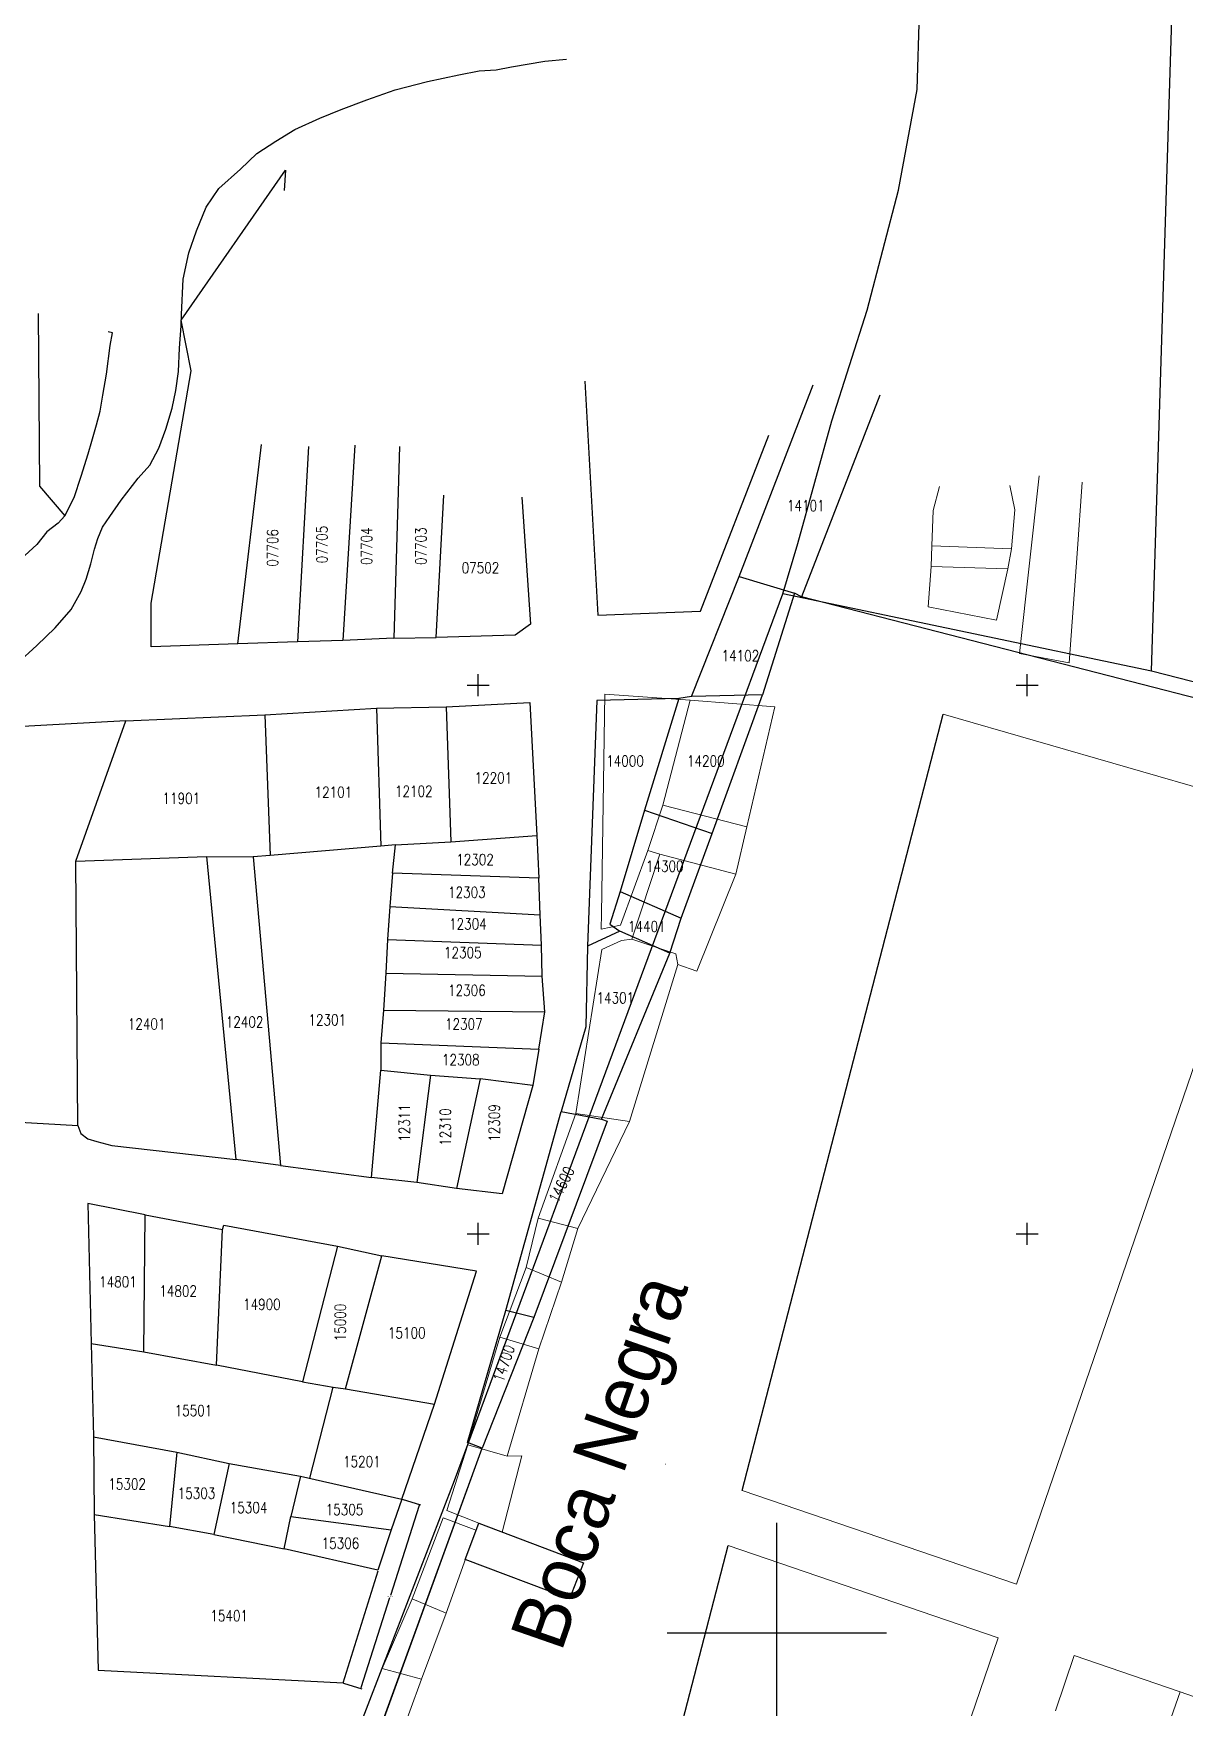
# Model space of a CAD drawing. Header units: metres. Extents: x 619047 to 657292, y 1301217 to 1319844.
# Drawn here: x 649110.8 to 649320.5, y 1319243.9 to 1319549 of the extents above; entities that cross this region are included whole.
import ezdxf
from ezdxf.enums import TextEntityAlignment as Align

# ---------------------------------------------------------------- set-up
doc = ezdxf.new("R2010")
doc.units = ezdxf.units.M
doc.header["$PDMODE"] = 32
doc.header["$PDSIZE"] = 0.5
for name, color, linetype in [('2', 1, 'Continuous'), ('42', 7, 'Continuous'), ('5', 7, 'Continuous'), ('7', 7, 'Continuous')]:
    doc.layers.add(name, color=color, linetype=linetype)
for name, color, linetype, lineweight in [('Nivel 2', 7, 'Continuous', 0), ('Nivel 30', 7, 'Continuous', 0), ('Nivel 5', 7, 'Continuous', 0)]:
    doc.layers.add(name, color=color, linetype=linetype, lineweight=lineweight)
doc.styles.add('ROMANS', font='ROMANS', dxfattribs={"height": 0.2})
doc.styles.get("Standard").update_dxf_attribs({"font": 'arial.ttf'})
doc.styles.add('Style-ENGINEERING', font='ENGINEERING.shx')
doc.dimstyles.get("Standard").update_dxf_attribs({"dimtxt": 0.18, "dimasz": 0.18, "dimexe": 0.18, "dimexo": 0.0625, "dimgap": 0.09, "dimtad": 0, "dimtih": 1, "dimtoh": 1, "dimdec": 4, "dimzin": 0, "dimdsep": 46, "dimtxsty": 'Standard', "dimcen": 0.09, "dimadec": 0, "dimazin": 0, "dimtfac": 1, "dimtdec": 4, "dimtofl": 0, "dimtmove": 0, "dimatfit": 3, "dimfxl": 1, "dimtolj": 1, "dimtzin": 0, "dimarcsym": 0})

# ---------------------------------------------------------------- blocks, each defined once
blk = doc.blocks.new('COORD')
at = {"layer": '42', "color": 2, "linetype": 'Continuous'}
for p, q in [((0, -2), (0, 2)), ((-2, 0), (2, 0))]:
    blk.add_line(p, q, dxfattribs=at)
blk = doc.blocks.new('COORD$')
at = {"layer": '42', "color": 2, "linetype": 'Continuous'}
blk.add_blockref('COORD', (0, 0), dxfattribs=at)
blk = doc.blocks.new('*D7')
at = {"color": 0, "linetype": 'Continuous', "lineweight": -2, "transparency": 16777216}
for p, q in [((649181.05, 1319280.72), (649175.84, 1319264.32)), ((649177.96, 1319281.89), (649181.28, 1319280.84)), ((649170.5, 1319247.55), (649175.72, 1319263.95)), ((649167.3, 1319248.38), (649170.62, 1319247.32))]:
    blk.add_line(p, q, dxfattribs=at)
at = {"color": 0, "linetype": 'Continuous', "transparency": 16777216}
for points in [[(649181.03, 1319280.73), (649181.08, 1319280.71), (649181.11, 1319280.89)], [(649170.47, 1319247.56), (649170.53, 1319247.54), (649170.45, 1319247.38)]]:
    blk.add_solid(points, dxfattribs=at)
at = {"layer": 'Defpoints', "color": 0, "linetype": 'Continuous', "transparency": 16777216}
for p in [(649177.9, 1319281.91), (649167.24, 1319248.4), (649170.45, 1319247.38)]:
    blk.add_point(p, dxfattribs=at)
at = {"color": 0, "linetype": 'Continuous', "transparency": 16777216, "insert": (649175.78, 1319264.13), "char_height": 0.18, "attachment_point": 5}
blk.add_mtext('\\A1;35.1697', dxfattribs=at)

msp = doc.modelspace()

# ---------------------------------------------------------------- linework, layer by layer
at = {"color": 5, "linetype": 'Continuous', "flags": 128}
for points in [[(649239.9476, 1319283.49375), (649276.52769, 1319424.9505)], [(649223.4049, 1319219.52243), (649237.34873, 1319273.44382)]]:
    msp.add_lwpolyline(points, dxfattribs=at)
at = {"color": 2, "linetype": 'Continuous', "flags": 128}
msp.add_lwpolyline([(649189.41868, 1319270.87219), (649191.9499, 1319277.50566), (649210.98472, 1319270.30856), (649208.47112, 1319263.72188)], close=True, dxfattribs=at)
msp.add_lwpolyline([(649191.9499, 1319277.50566), (649210.98472, 1319270.30856)], dxfattribs=at)
at = {"layer": '2', "color": 1, "linetype": 'Continuous'}
for p, q in [((649314.47573, 1319432.79933), (649319.45373, 1319591.45933)), ((649239.3949, 1319450.06766), (649252.8489, 1319484.99666)), ((649265.0099, 1319483.07266), (649250.7079, 1319446.35766)), ((649148.0519, 1319437.77166), (649152.3479, 1319474.09266)), ((649160.8869, 1319473.71066), (649158.8709, 1319438.12166)), ((649169.3699, 1319473.98966), (649167.1499, 1319438.39866)), ((649177.5009, 1319473.75666), (649176.4449, 1319438.78566)), ((649184.1659, 1319438.90566), (649185.5579, 1319464.83366)), ((649230.7009, 1319428.19066), (649239.3949, 1319450.06766)), ((649239.3949, 1319450.06766), (649249.4829, 1319447.00666)), ((649249.4829, 1319447.00666), (649243.6039, 1319428.45766)), ((649250.7079, 1319446.35766), (649249.4829, 1319447.00666)), ((649314.47573, 1319432.79933), (649247.31173, 1319446.85733)), ((649158.8709, 1319438.12166), (649148.0519, 1319437.77166)), ((649167.1499, 1319438.39866), (649158.8709, 1319438.12166)), ((649176.4449, 1319438.78566), (649167.1499, 1319438.39866)), ((649176.4449, 1319438.78566), (649184.1659, 1319438.90566)), ((649152.9449, 1319424.80566), (649173.3079, 1319426.05366)), ((649173.3079, 1319426.05366), (649185.9569, 1319426.26766)), ((649173.3079, 1319426.05366), (649174.0929, 1319400.90666)), ((649185.9569, 1319426.26766), (649186.8389, 1319401.68066)), ((649228.3679, 1319427.81366), (649222.1489, 1319407.48266)), ((649230.7009, 1319428.19066), (649228.3679, 1319427.81366)), ((649243.6039, 1319428.45766), (649230.7009, 1319428.19066)), ((649234.4319, 1319403.22166), (649243.6039, 1319428.45766)), ((649118.5339, 1319398.17666), (649127.6019, 1319423.71666)), ((649127.6019, 1319423.71666), (649152.9449, 1319424.80566)), ((649152.9449, 1319424.80566), (649153.9379, 1319399.20366)), ((649222.1489, 1319407.48266), (649217.7109, 1319392.60566)), ((649222.1489, 1319407.48266), (649234.4319, 1319403.22166)), ((649176.7329, 1319401.13366), (649186.8389, 1319401.68066)), ((649186.8389, 1319401.68066), (649202.4779, 1319402.83666)), ((649202.4779, 1319402.83666), (649202.8529, 1319395.06466)), ((649228.8299, 1319387.77466), (649234.4319, 1319403.22166)), ((649118.5339, 1319398.17666), (649142.3049, 1319398.99866)), ((649118.8669, 1319350.00666), (649118.5339, 1319398.17666)), ((649142.3049, 1319398.99866), (649147.6799, 1319343.80866)), ((649142.3049, 1319398.99866), (649150.8409, 1319398.97266)), ((649153.9379, 1319399.20366), (649150.8409, 1319398.97266)), ((649150.8409, 1319398.97266), (649155.8189, 1319342.71266)), ((649174.0929, 1319400.90666), (649153.9379, 1319399.20366)), ((649176.7329, 1319401.13366), (649174.0929, 1319400.90666)), ((649176.2209, 1319395.94566), (649176.7329, 1319401.13366)), ((649176.2209, 1319395.94566), (649175.7169, 1319389.89466)), ((649202.8529, 1319395.06466), (649176.2209, 1319395.94566)), ((649203.1159, 1319388.35966), (649202.8529, 1319395.06466)), ((649217.7109, 1319392.60566), (649215.8329, 1319386.69366)), ((649217.7109, 1319392.60566), (649228.8299, 1319387.77466)), ((649175.7169, 1319389.89466), (649175.3139, 1319383.89466)), ((649175.7169, 1319389.89466), (649203.1159, 1319388.35966)), ((649203.3689, 1319382.82266), (649203.1159, 1319388.35966)), ((649215.8329, 1319386.69366), (649217.6229, 1319385.38866)), ((649226.7539, 1319381.40466), (649228.8299, 1319387.77466)), ((649175.3139, 1319383.89466), (649174.9629, 1319377.74266)), ((649175.3139, 1319383.89466), (649203.3689, 1319382.82266)), ((649217.6229, 1319385.38866), (649211.7539, 1319382.69366)), ((649226.7539, 1319381.40466), (649217.6229, 1319385.38866)), ((649203.4709, 1319377.18266), (649203.3689, 1319382.82266)), ((649211.7539, 1319382.69366), (649211.4299, 1319367.95466)), ((649214.2739, 1319351.15966), (649226.7539, 1319381.40466)), ((649174.9629, 1319377.74266), (649174.5659, 1319371.03166)), ((649174.9629, 1319377.74266), (649203.4709, 1319377.18266)), ((649203.9359, 1319370.68266), (649203.4709, 1319377.18266)), ((649174.5659, 1319371.03166), (649174.1119, 1319365.03066)), ((649174.5659, 1319371.03166), (649203.9359, 1319370.68266)), ((649202.8789, 1319363.91466), (649203.9359, 1319370.68266)), ((649211.4299, 1319367.95466), (649206.9449, 1319352.56766)), ((649174.1119, 1319365.03066), (649174.0549, 1319360.10166)), ((649174.1119, 1319365.03066), (649202.8789, 1319363.91466)), ((649202.8789, 1319363.91466), (649201.7699, 1319357.29866)), ((649172.4019, 1319340.52266), (649174.0549, 1319360.10166)), ((649174.0549, 1319360.10166), (649183.1579, 1319359.16566)), ((649183.1579, 1319359.16566), (649180.6419, 1319339.57966)), ((649183.1579, 1319359.16566), (649192.1569, 1319358.48366)), ((649192.1569, 1319358.48366), (649187.8659, 1319338.52566)), ((649201.7699, 1319357.29866), (649192.1569, 1319358.48366)), ((649196.8569, 1319316.24666), (649206.9449, 1319352.56766)), ((649206.9449, 1319352.56766), (649214.2739, 1319351.15966)), ((649107.2769, 1319350.66566), (649118.8669, 1319350.00666)), ((649215.2939, 1319350.76166), (649201.9489, 1319314.97066)), ((649214.2739, 1319351.15966), (649215.2939, 1319350.76166)), ((649155.8189, 1319342.71266), (649147.6799, 1319343.80866)), ((649155.8189, 1319342.71266), (649172.4019, 1319340.52266)), ((649180.6419, 1319339.57966), (649172.4019, 1319340.52266)), ((649187.8659, 1319338.52566), (649180.6419, 1319339.57966)), ((649130.9249, 1319308.74866), (649131.1569, 1319333.70166)), ((649131.1569, 1319333.70166), (649145.2549, 1319331.03266)), ((649145.2549, 1319331.03266), (649145.4509, 1319331.79666)), ((649145.4509, 1319331.79666), (649166.2149, 1319328.01766)), ((649144.1569, 1319306.32566), (649145.2549, 1319331.03266)), ((649166.2149, 1319328.01766), (649159.7819, 1319303.26366)), ((649166.2149, 1319328.01766), (649174.2589, 1319326.20866)), ((649167.6179, 1319302.01166), (649174.2589, 1319326.20866)), ((649201.9489, 1319314.97066), (649196.8569, 1319316.24666)), ((649201.9489, 1319314.97066), (649192.5609, 1319291.15566)), ((649121.3089, 1319310.23866), (649130.9249, 1319308.74866)), ((649121.3089, 1319310.23866), (649121.7159, 1319293.21866)), ((649130.9249, 1319308.74866), (649144.1569, 1319306.32566)), ((649159.7819, 1319303.26366), (649144.1569, 1319306.32566)), ((649159.7819, 1319303.26366), (649165.3799, 1319302.29666)), ((649161.1599, 1319285.69366), (649165.3799, 1319302.29666)), ((649165.3799, 1319302.29666), (649167.6179, 1319302.01166)), ((649167.6179, 1319302.01166), (649183.8509, 1319299.20866)), ((649177.9019, 1319281.91166), (649183.8509, 1319299.20866)), ((649121.7159, 1319293.21866), (649136.8819, 1319290.45766)), ((649121.7159, 1319293.21866), (649121.8439, 1319279.09366)), ((649136.8819, 1319290.45766), (649135.5809, 1319276.92866)), ((649136.8819, 1319290.45766), (649146.4519, 1319288.40766)), ((649146.4519, 1319288.40766), (649143.6229, 1319275.42466)), ((649146.4519, 1319288.40766), (649159.4289, 1319286.08466)), ((649155.8229, 1319190.21266), (649192.5609, 1319291.15566)), ((649159.4289, 1319286.08466), (649157.6669, 1319278.70066)), ((649159.4289, 1319286.08466), (649177.9019, 1319281.91166)), ((649177.9019, 1319281.91166), (649175.9789, 1319276.32266)), ((649121.8439, 1319279.09366), (649135.5809, 1319276.92866)), ((649143.6229, 1319275.42466), (649135.5809, 1319276.92866)), ((649156.4489, 1319272.84566), (649157.6669, 1319278.70066)), ((649157.6669, 1319278.70066), (649175.9789, 1319276.32266)), ((649175.9789, 1319276.32266), (649173.5559, 1319268.93266)), ((649143.6229, 1319275.42466), (649156.4489, 1319272.84566)), ((649173.5559, 1319268.93266), (649156.4489, 1319272.84566))]:
    msp.add_line(p, q, dxfattribs=at)
for points in [[(649839.86673, 1319713.78133), (649821.79773, 1319538.25933), (649654.98673, 1319345.51033), (649314.47573, 1319432.79933)], [(649247.31173, 1319446.85733), (649250.04173, 1319456.02633), (649256.23373, 1319478.43633), (649262.69673, 1319498.56133), (649268.38573, 1319520.45933), (649271.81273, 1319538.78533), (649272.22173, 1319552.76933), (649271.12773, 1319563.94733), (649270.28673, 1319575.12733), (649269.94773, 1319587.07333), (649272.43073, 1319595.22333), (649281.53673, 1319600.87533), (649293.47173, 1319601.46033), (649301.09773, 1319600.74633), (649309.50573, 1319597.24233), (649319.45373, 1319591.45933)], [(649107.7939, 1319434.21166), (649111.3719, 1319437.44466), (649114.7469, 1319440.67666), (649117.6629, 1319444.05666), (649119.4629, 1319447.32466), (649120.4079, 1319449.56866), (649121.2459, 1319452.37166), (649121.8829, 1319455.01966), (649122.5259, 1319456.95566), (649123.3709, 1319459.04666), (649124.7249, 1319460.98966), (649126.7819, 1319463.95566), (649129.8449, 1319467.94666), (649132.0079, 1319470.30366), (649133.6569, 1319473.41766), (649134.8959, 1319476.88466), (649136.0809, 1319480.70566), (649136.7119, 1319483.96366), (649137.1889, 1319487.37266), (649137.4049, 1319491.64366), (649137.6729, 1319495.71066), (649137.7559, 1319497.79566), (649138.0539, 1319504.20066), (649139.0769, 1319509.03766), (649140.5139, 1319513.06466), (649142.2539, 1319517.34866), (649144.5599, 1319520.72266), (649148.4919, 1319524.26466), (649151.5139, 1319527.13666), (649154.9489, 1319529.35266), (649158.3839, 1319531.51766), (649162.9379, 1319533.59066), (649166.8369, 1319535.14966), (649171.5459, 1319536.91966), (649176.7119, 1319538.74366), (649182.5919, 1319540.26966), (649188.3219, 1319541.48966), (649192.0249, 1319542.18266), (649195.0719, 1319542.36266), (649197.9119, 1319542.89566), (649203.9479, 1319543.96566), (649207.9079, 1319544.30566)], [(649148.0519, 1319437.77166), (649132.2049, 1319437.22366), (649132.2349, 1319445.15166), (649139.5249, 1319487.49566), (649137.7149, 1319496.75266), (649156.7239, 1319524.08366), (649156.4529, 1319520.37166)], [(649329.8709, 1319507.88866), (649331.4259, 1319425.57966), (649250.7079, 1319446.35766)], [(649111.6389, 1319497.96966), (649111.8719, 1319466.51666), (649116.4929, 1319461.11966), (649118.1909, 1319464.43866), (649119.4769, 1319468.31166), (649120.7609, 1319472.38866), (649121.4509, 1319474.73166), (649122.2879, 1319477.68666), (649122.9259, 1319480.18266), (649123.4079, 1319483.08366), (649124.0849, 1319486.90066), (649124.7489, 1319492.14066), (649125.1859, 1319494.43166), (649124.4219, 1319494.62766)], [(649211.2319, 1319485.64266), (649213.5979, 1319442.97866), (649232.3399, 1319443.70366), (649244.8029, 1319475.77866)], [(649199.7879, 1319464.50366), (649201.3679, 1319441.34466), (649198.5409, 1319439.33866), (649184.1659, 1319438.90566)], [(649116.4929, 1319461.11966), (649115.2859, 1319459.78866), (649113.2169, 1319458.19466), (649111.4089, 1319455.89166), (649109.2419, 1319453.83966)], [(649116.28573, 1318898.44433), (649111.07173, 1318917.47633), (649106.38373, 1318933.71533), (649099.31073, 1318964.17533), (649096.85373, 1318988.30933), (649097.96673, 1319010.68733), (649104.34873, 1319042.25033), (649113.54573, 1319071.03533), (649122.75573, 1319097.78733), (649128.95773, 1319118.92633), (649141.17173, 1319152.05233), (649153.09773, 1319190.00633), (649167.27573, 1319232.80533), (649187.48273, 1319285.30233), (649247.31173, 1319446.85733)], [(649185.9569, 1319426.26766), (649201.2429, 1319427.06466), (649202.4779, 1319402.83666)], [(649228.3679, 1319427.81366), (649213.4339, 1319427.42766), (649211.7539, 1319382.69366)], [(649127.6019, 1319423.71666), (649085.5539, 1319421.41166), (649085.7489, 1319405.35566), (649091.8419, 1319405.86666), (649091.9619, 1319403.73366), (649091.8219, 1319402.36066), (649091.3279, 1319400.83166), (649090.7789, 1319399.75966), (649090.5379, 1319398.28366), (649090.8059, 1319396.76166), (649091.3239, 1319395.64866), (649091.9949, 1319394.53666), (649092.7629, 1319393.83166), (649093.1909, 1319374.57566), (649091.6149, 1319352.10166)], [(649201.7699, 1319357.29866), (649196.2069, 1319337.53266), (649187.8659, 1319338.52566)], [(649118.8669, 1319350.00666), (649119.4389, 1319348.53766), (649120.7179, 1319347.58366), (649122.3479, 1319347.08966), (649125.0479, 1319346.35166), (649147.6799, 1319343.80866)], [(649131.1569, 1319333.70166), (649120.7229, 1319335.79366), (649121.3089, 1319310.23866)], [(649183.8509, 1319299.20866), (649191.5079, 1319323.41466), (649174.2589, 1319326.20866)], [(649192.5609, 1319291.15566), (649189.8589, 1319292.19866), (649196.8569, 1319316.24666)], [(649121.8439, 1319279.09366), (649122.5569, 1319250.74366), (649167.2379, 1319248.39766), (649173.6079, 1319268.83166)]]:
    msp.add_lwpolyline(points, dxfattribs=at)
at = {"layer": 'Nivel 2', "color": 1, "linetype": 'Continuous', "lineweight": -3}
for p, q in [((649239.3949, 1319450.06766), (649252.8489, 1319484.99666)), ((649265.0099, 1319483.07266), (649250.7079, 1319446.35766)), ((649148.0519, 1319437.77166), (649152.3479, 1319474.09266)), ((649160.8869, 1319473.71066), (649158.8709, 1319438.12166)), ((649169.3699, 1319473.98966), (649167.1499, 1319438.39866)), ((649177.5009, 1319473.75666), (649176.4449, 1319438.78566)), ((649184.1659, 1319438.90566), (649185.5579, 1319464.83366)), ((649230.7009, 1319428.19066), (649239.3949, 1319450.06766)), ((649239.3949, 1319450.06766), (649249.4829, 1319447.00666)), ((649249.4829, 1319447.00666), (649243.6039, 1319428.45766)), ((649250.7079, 1319446.35766), (649249.4829, 1319447.00666)), ((649158.8709, 1319438.12166), (649148.0519, 1319437.77166)), ((649167.1499, 1319438.39866), (649158.8709, 1319438.12166)), ((649176.4449, 1319438.78566), (649167.1499, 1319438.39866)), ((649176.4449, 1319438.78566), (649184.1659, 1319438.90566)), ((649152.9449, 1319424.80566), (649173.3079, 1319426.05366)), ((649173.3079, 1319426.05366), (649185.9569, 1319426.26766)), ((649173.3079, 1319426.05366), (649174.0929, 1319400.90666)), ((649185.9569, 1319426.26766), (649186.8389, 1319401.68066)), ((649228.3679, 1319427.81366), (649222.1489, 1319407.48266)), ((649230.7009, 1319428.19066), (649228.3679, 1319427.81366)), ((649243.6039, 1319428.45766), (649230.7009, 1319428.19066)), ((649234.4319, 1319403.22166), (649243.6039, 1319428.45766)), ((649118.5339, 1319398.17666), (649127.6019, 1319423.71666)), ((649127.6019, 1319423.71666), (649152.9449, 1319424.80566)), ((649152.9449, 1319424.80566), (649153.9379, 1319399.20366)), ((649222.1489, 1319407.48266), (649217.7109, 1319392.60566)), ((649222.1489, 1319407.48266), (649234.4319, 1319403.22166)), ((649176.7329, 1319401.13366), (649186.8389, 1319401.68066)), ((649186.8389, 1319401.68066), (649202.4779, 1319402.83666)), ((649202.4779, 1319402.83666), (649202.8529, 1319395.06466)), ((649228.8299, 1319387.77466), (649234.4319, 1319403.22166)), ((649118.5339, 1319398.17666), (649142.3049, 1319398.99866)), ((649118.8669, 1319350.00666), (649118.5339, 1319398.17666)), ((649142.3049, 1319398.99866), (649150.8409, 1319398.97266)), ((649142.3049, 1319398.99866), (649147.6799, 1319343.80866)), ((649153.9379, 1319399.20366), (649150.8409, 1319398.97266)), ((649150.8409, 1319398.97266), (649155.8189, 1319342.71266)), ((649174.0929, 1319400.90666), (649153.9379, 1319399.20366)), ((649176.7329, 1319401.13366), (649174.0929, 1319400.90666)), ((649176.2209, 1319395.94566), (649176.7329, 1319401.13366)), ((649176.2209, 1319395.94566), (649175.7169, 1319389.89466)), ((649202.8529, 1319395.06466), (649176.2209, 1319395.94566)), ((649203.1159, 1319388.35966), (649202.8529, 1319395.06466)), ((649217.7109, 1319392.60566), (649215.8329, 1319386.69366)), ((649217.7109, 1319392.60566), (649228.8299, 1319387.77466)), ((649175.7169, 1319389.89466), (649175.3139, 1319383.89466)), ((649175.7169, 1319389.89466), (649203.1159, 1319388.35966)), ((649203.3689, 1319382.82266), (649203.1159, 1319388.35966)), ((649215.8329, 1319386.69366), (649217.6229, 1319385.38866)), ((649226.7539, 1319381.40466), (649228.8299, 1319387.77466)), ((649175.3139, 1319383.89466), (649174.9629, 1319377.74266)), ((649175.3139, 1319383.89466), (649203.3689, 1319382.82266)), ((649217.6229, 1319385.38866), (649211.7539, 1319382.69366)), ((649226.7539, 1319381.40466), (649217.6229, 1319385.38866)), ((649203.4709, 1319377.18266), (649203.3689, 1319382.82266)), ((649211.7539, 1319382.69366), (649211.4299, 1319367.95466)), ((649214.2739, 1319351.15966), (649226.7539, 1319381.40466)), ((649174.9629, 1319377.74266), (649174.5659, 1319371.03166)), ((649174.9629, 1319377.74266), (649203.4709, 1319377.18266)), ((649203.9359, 1319370.68266), (649203.4709, 1319377.18266)), ((649174.5659, 1319371.03166), (649174.1119, 1319365.03066)), ((649174.5659, 1319371.03166), (649203.9359, 1319370.68266)), ((649202.8789, 1319363.91466), (649203.9359, 1319370.68266)), ((649211.4299, 1319367.95466), (649206.9449, 1319352.56766)), ((649174.1119, 1319365.03066), (649174.0549, 1319360.10166)), ((649174.1119, 1319365.03066), (649202.8789, 1319363.91466)), ((649202.8789, 1319363.91466), (649201.7699, 1319357.29866)), ((649172.4019, 1319340.52266), (649174.0549, 1319360.10166)), ((649174.0549, 1319360.10166), (649183.1579, 1319359.16566)), ((649183.1579, 1319359.16566), (649180.6419, 1319339.57966)), ((649183.1579, 1319359.16566), (649192.1569, 1319358.48366)), ((649192.1569, 1319358.48366), (649187.8659, 1319338.52566)), ((649201.7699, 1319357.29866), (649192.1569, 1319358.48366)), ((649196.8569, 1319316.24666), (649206.9449, 1319352.56766)), ((649206.9449, 1319352.56766), (649214.2739, 1319351.15966)), ((649107.2769, 1319350.66566), (649118.8669, 1319350.00666)), ((649215.2939, 1319350.76166), (649201.9489, 1319314.97066)), ((649214.2739, 1319351.15966), (649215.2939, 1319350.76166)), ((649155.8189, 1319342.71266), (649147.6799, 1319343.80866)), ((649155.8189, 1319342.71266), (649172.4019, 1319340.52266)), ((649180.6419, 1319339.57966), (649172.4019, 1319340.52266)), ((649187.8659, 1319338.52566), (649180.6419, 1319339.57966)), ((649130.9249, 1319308.74866), (649131.1569, 1319333.70166)), ((649131.1569, 1319333.70166), (649145.2549, 1319331.03266)), ((649145.2549, 1319331.03266), (649145.4509, 1319331.79666)), ((649145.4509, 1319331.79666), (649166.2149, 1319328.01766)), ((649144.1569, 1319306.32566), (649145.2549, 1319331.03266)), ((649166.2149, 1319328.01766), (649159.7819, 1319303.26366)), ((649166.2149, 1319328.01766), (649174.2589, 1319326.20866)), ((649167.6179, 1319302.01166), (649174.2589, 1319326.20866)), ((649201.9489, 1319314.97066), (649196.8569, 1319316.24666)), ((649201.9489, 1319314.97066), (649192.5609, 1319291.15566)), ((649121.3089, 1319310.23866), (649121.7159, 1319293.21866)), ((649121.3089, 1319310.23866), (649130.9249, 1319308.74866)), ((649130.9249, 1319308.74866), (649144.1569, 1319306.32566)), ((649159.7819, 1319303.26366), (649144.1569, 1319306.32566)), ((649159.7819, 1319303.26366), (649165.3799, 1319302.29666)), ((649161.1599, 1319285.69366), (649165.3799, 1319302.29666)), ((649165.3799, 1319302.29666), (649167.6179, 1319302.01166)), ((649167.6179, 1319302.01166), (649183.8509, 1319299.20866)), ((649177.9019, 1319281.91166), (649183.8509, 1319299.20866)), ((649121.7159, 1319293.21866), (649121.8439, 1319279.09366)), ((649121.7159, 1319293.21866), (649136.8819, 1319290.45766)), ((649136.8819, 1319290.45766), (649135.5809, 1319276.92866)), ((649136.8819, 1319290.45766), (649146.4519, 1319288.40766)), ((649146.4519, 1319288.40766), (649143.6229, 1319275.42466)), ((649146.4519, 1319288.40766), (649159.4289, 1319286.08466)), ((649159.4289, 1319286.08466), (649157.6669, 1319278.70066)), ((649159.4289, 1319286.08466), (649177.9019, 1319281.91166)), ((649177.9019, 1319281.91166), (649175.9789, 1319276.32266)), ((649121.8439, 1319279.09366), (649135.5809, 1319276.92866)), ((649143.6229, 1319275.42466), (649135.5809, 1319276.92866)), ((649156.4489, 1319272.84566), (649157.6669, 1319278.70066)), ((649157.6669, 1319278.70066), (649175.9789, 1319276.32266)), ((649175.9789, 1319276.32266), (649173.5559, 1319268.93266)), ((649143.6229, 1319275.42466), (649156.4489, 1319272.84566)), ((649173.5559, 1319268.93266), (649156.4489, 1319272.84566))]:
    msp.add_line(p, q, dxfattribs=at)
at = {"layer": 'Nivel 2', "color": 1, "linetype": 'Continuous', "lineweight": -3, "flags": 128}
for points in [[(649107.7939, 1319434.21166), (649111.3719, 1319437.44466), (649114.7469, 1319440.67666), (649117.6629, 1319444.05666), (649119.4629, 1319447.32466), (649120.4079, 1319449.56866), (649121.2459, 1319452.37166), (649121.8829, 1319455.01966), (649122.5259, 1319456.95566), (649123.3709, 1319459.04666), (649124.7249, 1319460.98966), (649126.7819, 1319463.95566), (649129.8449, 1319467.94666), (649132.0079, 1319470.30366), (649133.6569, 1319473.41766), (649134.8959, 1319476.88466), (649136.0809, 1319480.70566), (649136.7119, 1319483.96366), (649137.1889, 1319487.37266), (649137.4049, 1319491.64366), (649137.6729, 1319495.71066), (649137.7559, 1319497.79566), (649138.0539, 1319504.20066), (649139.0769, 1319509.03766), (649140.5139, 1319513.06466), (649142.2539, 1319517.34866), (649144.5599, 1319520.72266), (649148.4919, 1319524.26466), (649151.5139, 1319527.13666), (649154.9489, 1319529.35266), (649158.3839, 1319531.51766), (649162.9379, 1319533.59066), (649166.8369, 1319535.14966), (649171.5459, 1319536.91966), (649176.7119, 1319538.74366), (649182.5919, 1319540.26966), (649188.3219, 1319541.48966), (649192.0249, 1319542.18266), (649195.0719, 1319542.36266), (649197.9119, 1319542.89566), (649203.9479, 1319543.96566), (649207.9079, 1319544.30566)], [(649148.0519, 1319437.77166), (649132.2049, 1319437.22366), (649132.2349, 1319445.15166), (649139.5249, 1319487.49566), (649137.7149, 1319496.75266), (649156.7239, 1319524.08366), (649156.4529, 1319520.37166)], [(649329.8709, 1319507.88866), (649331.4259, 1319425.57966), (649250.7079, 1319446.35766)], [(649111.6389, 1319497.96966), (649111.8719, 1319466.51666), (649116.4929, 1319461.11966), (649118.1909, 1319464.43866), (649119.4769, 1319468.31166), (649120.7609, 1319472.38866), (649121.4509, 1319474.73166), (649122.2879, 1319477.68666), (649122.9259, 1319480.18266), (649123.4079, 1319483.08366), (649124.0849, 1319486.90066), (649124.7489, 1319492.14066), (649125.1859, 1319494.43166), (649124.4219, 1319494.62766)], [(649211.2319, 1319485.64266), (649213.5979, 1319442.97866), (649232.3399, 1319443.70366), (649244.8029, 1319475.77866)], [(649199.7879, 1319464.50366), (649201.3679, 1319441.34466), (649198.5409, 1319439.33866), (649184.1659, 1319438.90566)], [(649116.4929, 1319461.11966), (649115.2859, 1319459.78866), (649113.2169, 1319458.19466), (649111.4089, 1319455.89166), (649109.2419, 1319453.83966)], [(649185.9569, 1319426.26766), (649201.2429, 1319427.06466), (649202.4779, 1319402.83666)], [(649228.3679, 1319427.81366), (649213.4339, 1319427.42766), (649211.7539, 1319382.69366)], [(649127.6019, 1319423.71666), (649085.5539, 1319421.41166), (649085.7489, 1319405.35566), (649091.8419, 1319405.86666), (649091.9619, 1319403.73366), (649091.8219, 1319402.36066), (649091.3279, 1319400.83166), (649090.7789, 1319399.75966), (649090.5379, 1319398.28366), (649090.8059, 1319396.76166), (649091.3239, 1319395.64866), (649091.9949, 1319394.53666), (649092.7629, 1319393.83166), (649093.1909, 1319374.57566), (649091.6149, 1319352.10166)], [(649201.7699, 1319357.29866), (649196.2069, 1319337.53266), (649187.8659, 1319338.52566)], [(649118.8669, 1319350.00666), (649119.4389, 1319348.53766), (649120.7179, 1319347.58366), (649122.3479, 1319347.08966), (649125.0479, 1319346.35166), (649147.6799, 1319343.80866)], [(649131.1569, 1319333.70166), (649120.7229, 1319335.79366), (649121.3089, 1319310.23866)], [(649183.8509, 1319299.20866), (649191.5079, 1319323.41466), (649174.2589, 1319326.20866)], [(649192.5609, 1319291.15566), (649189.8589, 1319292.19866), (649196.8569, 1319316.24666)], [(649155.8229, 1319190.21266), (649192.5609, 1319291.15566)], [(649121.8439, 1319279.09366), (649122.5569, 1319250.74366), (649167.2379, 1319248.39766), (649173.6079, 1319268.83166)]]:
    msp.add_lwpolyline(points, dxfattribs=at)
at = {"layer": 'Nivel 30', "color": 1, "linetype": 'Continuous', "lineweight": 13}
for p, q in [((649290.4759, 1319435.98866), (649294.0579, 1319468.38166)), ((649274.7409, 1319462.09266), (649275.8979, 1319466.46466)), ((649288.6759, 1319466.61366), (649289.6239, 1319462.20866)), ((649301.9019, 1319467.24066), (649300.9469, 1319454.23366)), ((649274.4769, 1319455.61566), (649274.7409, 1319462.09266)), ((649289.6239, 1319462.20866), (649288.9699, 1319455.08866)), ((649274.3829, 1319451.89166), (649274.4769, 1319455.61566)), ((649274.4769, 1319455.61566), (649288.9699, 1319455.08866)), ((649288.9699, 1319455.08866), (649288.3549, 1319451.46166)), ((649300.9469, 1319454.23366), (649299.4839, 1319434.28366)), ((649273.8249, 1319444.49366), (649274.3829, 1319451.89166)), ((649288.3549, 1319451.46166), (649274.3829, 1319451.89166)), ((649288.3549, 1319451.46166), (649286.2789, 1319442.10466)), ((649286.2789, 1319442.10466), (649273.8249, 1319444.49366)), ((649299.4839, 1319434.28366), (649290.4759, 1319435.98866)), ((649214.2739, 1319388.57166), (649214.9239, 1319428.57166)), ((649214.9239, 1319428.57166), (649230.4309, 1319427.50666)), ((649225.4949, 1319408.38866), (649230.4309, 1319427.50666)), ((649230.4309, 1319427.50666), (649245.8499, 1319426.28466)), ((649245.8499, 1319426.28466), (649240.7809, 1319404.44766)), ((649222.7229, 1319400.13166), (649225.4949, 1319408.38866)), ((649225.4949, 1319408.38866), (649240.7809, 1319404.44766)), ((649240.7809, 1319404.44766), (649238.7659, 1319395.77066)), ((649222.7229, 1319400.13166), (649217.7769, 1319386.49366)), ((649219.8309, 1319383.93066), (649224.9109, 1319399.44466)), ((649224.9109, 1319399.44466), (649222.7229, 1319400.13166)), ((649224.9109, 1319399.44466), (649238.7659, 1319395.77066)), ((649238.7659, 1319395.77066), (649231.6589, 1319378.11466)), ((649214.2269, 1319385.77166), (649214.2739, 1319388.57166)), ((649217.7769, 1319386.49366), (649214.2269, 1319385.77166)), ((649214.3709, 1319382.08966), (649217.9209, 1319383.69166)), ((649217.9209, 1319383.69166), (649219.8309, 1319383.93066)), ((649219.8309, 1319383.93066), (649227.8089, 1319381.27266)), ((649209.5829, 1319352.19466), (649214.3709, 1319382.08966)), ((649227.8089, 1319381.27266), (649228.1769, 1319379.30166)), ((649228.1769, 1319379.30166), (649219.3909, 1319350.69566)), ((649231.6589, 1319378.11466), (649228.1769, 1319379.30166)), ((649202.7729, 1319333.10766), (649209.5829, 1319352.19466)), ((649219.3909, 1319350.69566), (649209.5829, 1319352.19466)), ((649219.3909, 1319350.69566), (649209.9819, 1319331.22466)), ((649200.5789, 1319324.11566), (649202.7729, 1319333.10766)), ((649202.7729, 1319333.10766), (649209.9819, 1319331.22466)), ((649209.9819, 1319331.22466), (649207.0279, 1319321.43766)), ((649195.7519, 1319311.43966), (649200.5789, 1319324.11566)), ((649207.0279, 1319321.43766), (649200.5789, 1319324.11566)), ((649207.0279, 1319321.43766), (649202.8999, 1319309.28266)), ((649189.9379, 1319291.81266), (649195.7519, 1319311.43966)), ((649202.8999, 1319309.28266), (649195.7519, 1319311.43966)), ((649202.8999, 1319309.28266), (649197.1079, 1319289.72566)), ((649186.1229, 1319279.85166), (649189.9379, 1319291.81266)), ((649189.9379, 1319291.81266), (649197.1079, 1319289.72566)), ((649199.7839, 1319289.78266), (649196.2179, 1319275.90166)), ((649197.1079, 1319289.72566), (649199.7839, 1319289.78266)), ((649191.9499, 1319277.50566), (649186.1229, 1319279.85166)), ((649179.8159, 1319263.73566), (649185.4389, 1319278.47166)), ((649185.4389, 1319278.47166), (649191.0739, 1319276.34166)), ((649191.4029, 1319276.21666), (649185.9949, 1319261.12766)), ((649191.0739, 1319276.34166), (649191.4029, 1319276.21666)), ((649196.2179, 1319275.90166), (649191.9499, 1319277.50566)), ((649174.3059, 1319251.03166), (649179.8159, 1319263.73566)), ((649179.8159, 1319263.73566), (649185.9949, 1319261.12766)), ((649185.9949, 1319261.12766), (649181.4929, 1319249.11166)), ((649169.1129, 1319237.59966), (649174.3059, 1319251.03166)), ((649181.4929, 1319249.11166), (649174.3059, 1319251.03166)), ((649181.4929, 1319249.11166), (649176.2529, 1319234.72766))]:
    msp.add_line(p, q, dxfattribs=at)
at = {"layer": 'Nivel 30', "color": 3, "linetype": 'Continuous', "lineweight": 13}
for p, q in [((649276.52769, 1319424.9505), (649338.10061, 1319407.16257)), ((649289.91327, 1319266.38739), (649338.10061, 1319407.16257)), ((649225.93594, 1319288.29082), (649225.98374, 1319288.27445)), ((649239.9476, 1319283.49375), (649289.91327, 1319266.38739)), ((649237.34873, 1319273.44382), (649286.56087, 1319256.59544)), ((649268.57703, 1319204.05719), (649286.56087, 1319256.59544)), ((649296.9949, 1319243.29566), (649300.3929, 1319253.39266)), ((649300.3929, 1319253.39266), (649319.7379, 1319246.76966)), ((649316.2409, 1319236.78266), (649319.7379, 1319246.76966)), ((649319.7379, 1319246.76966), (649338.9869, 1319239.98866))]:
    msp.add_line(p, q, dxfattribs=at)

# ---------------------------------------------------------------- block references
at = {"layer": '42', "color": 2, "linetype": 'Continuous', "xscale": 10, "yscale": 10}
msp.add_blockref('COORD$', (649246.23273, 1319257.54833), dxfattribs=at)
at = {"layer": '5', "color": 2, "linetype": 'Continuous'}
for p in [(649191.8349, 1319430.25866), (649291.8349, 1319430.25866), (649191.8349, 1319330.25866), (649291.8349, 1319330.25866)]:
    msp.add_blockref('COORD', p, dxfattribs=at)
at = {"layer": 'Nivel 5', "color": 2, "linetype": 'Continuous', "lineweight": -3}
for p in [(649191.8349, 1319430.25866), (649291.8349, 1319430.25866), (649191.8349, 1319330.25866), (649291.8349, 1319330.25866)]:
    msp.add_blockref('COORD', p, dxfattribs=at)

# ---------------------------------------------------------------- texts
at = {"layer": '7', "color": 7, "linetype": 'Continuous', "style": 'ROMANS', "width": 0.8}
for s, p in [('14101', (649251.5149, 1319462.94066)), ('07502', (649192.2389, 1319451.62166)), ('14102', (649239.5999, 1319435.58666)), ('14000', (649218.5769, 1319416.41466)), ('14200', (649233.2929, 1319416.41466)), ('12201', (649194.5959, 1319413.33366)), ('11901', (649137.7319, 1319409.61866)), ('12101', (649165.4409, 1319410.73566)), ('12102', (649180.0899, 1319410.91366)), ('12302', (649191.2479, 1319398.44366)), ('14300', (649225.8179, 1319397.24366)), ('12303', (649189.7599, 1319392.48766)), ('12304', (649189.9459, 1319386.71766)), ('14401', (649222.5489, 1319386.25466)), ('12305', (649189.0179, 1319381.50666)), ('12306', (649189.7599, 1319374.61966)), ('14301', (649216.8149, 1319373.24566)), ('12401', (649131.4089, 1319368.48466)), ('12402', (649149.2609, 1319368.85666)), ('12301', (649164.3249, 1319369.22966)), ('12307', (649189.2019, 1319368.47766)), ('12308', (649188.6439, 1319361.96266)), ('14801', (649126.1809, 1319321.49466)), ('14802', (649137.1519, 1319319.81966)), ('14900', (649152.4019, 1319317.39966)), ('15100', (649178.8089, 1319312.18866)), ('15501', (649139.9429, 1319298.04266)), ('15201', (649170.6269, 1319288.73666)), ('15302', (649127.8539, 1319284.64166)), ('15303', (649140.4999, 1319282.96666)), ('15304', (649149.9839, 1319280.36066)), ('15305', (649167.4669, 1319279.98866)), ('15306', (649166.7209, 1319273.84666)), ('15401', (649146.4519, 1319260.63166))]:
    msp.add_text(s, height=2, dxfattribs=at).set_placement(p, align=Align.MIDDLE)
for s, rotation, p in [('07706', 90, (649154.3489, 1319455.25666)), ('07705', 90, (649163.3639, 1319455.85966)), ('07704', 90, (649171.4779, 1319455.55766)), ('07703', 90, (649181.3939, 1319455.55766)), ('12311', 90, (649178.3909, 1319350.45066)), ('12310', 90, (649185.8289, 1319349.70466)), ('12309', 90, (649194.7549, 1319350.44866)), ('14600', 63.4104417, (649207.0122, 1319339.23975)), ('15000', 90, (649166.6949, 1319314.07566)), ('14700', 71.5813833, (649196.50065, 1319306.64054))]:
    msp.add_text(s, height=2, rotation=rotation, dxfattribs=at).set_placement(p, align=Align.MIDDLE)
at = {"layer": 'Nivel 30', "color": 1, "linetype": 'Continuous', "lineweight": 13, "style": 'Style-ENGINEERING'}
msp.add_text('Boca Negra', height=9.999996, rotation=70.8210306, dxfattribs=at).set_placement((649213.82261, 1319288.82528), align=Align.MIDDLE_CENTER)

# ---------------------------------------------------------------- dimensions: what is measured, and where the dimension line sits
at = {"color": 2, "linetype": 'Continuous'}
dim = msp.add_aligned_dim(p1=(649177.9019, 1319281.91166), p2=(649167.2379, 1319248.39766), distance=3.36612, dimstyle='Standard', dxfattribs=at)
dim.commit()
dim.dimension.update_dxf_attribs({"geometry": '*D7', "text_midpoint": (649175.77754, 1319264.134)})

doc.saveas('drawing.dxf')
